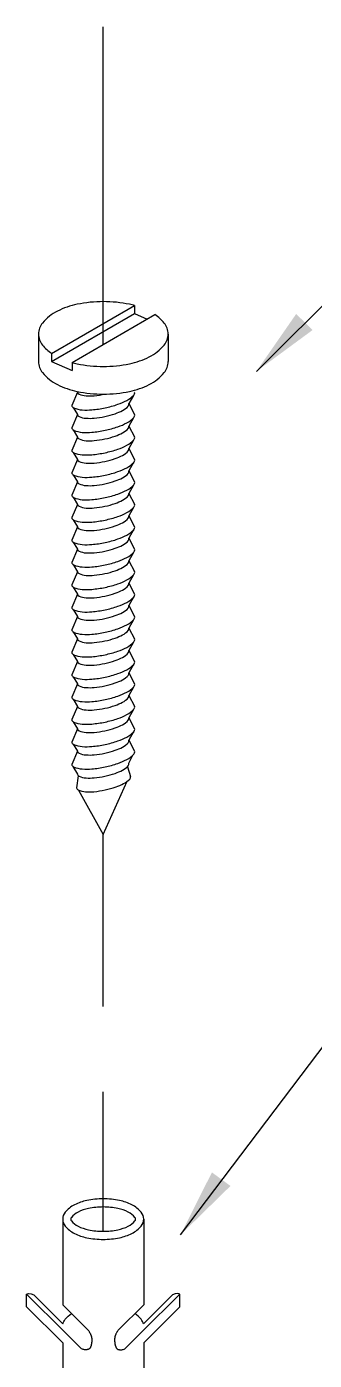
# Model space of a CAD drawing. Header units: millimetres. Extents: x -6476.3 to -6460.6, y -4783.2 to -4766.7.
# Drawn here: x -6466.528 to -6465.777, y -4770.271 to -4766.787 of the extents above; entities that cross this region are included whole.
import ezdxf

# ---------------------------------------------------------------- set-up
doc = ezdxf.new("R2010")
doc.units = ezdxf.units.MM
doc.header["$LTSCALE"] = 10
doc.linetypes.add('DASHDOT', pattern=[1, 0.5, -0.25, 0, -0.25])
doc.layers.add('Termotécnica', color=7, linetype='Continuous')

msp = doc.modelspace()

# ---------------------------------------------------------------- linework, layer by layer
at = {"layer": 'Termotécnica', "color": 1, "linetype": 'DASHDOT'}
for p, q in [((-6466.3286, -4767.6172), (-6466.3286, -4766.7866)), ((-6466.3286, -4769.3465), (-6466.3286, -4768.8964)), ((-6466.3286, -4769.9341), (-6466.3286, -4769.5691))]:
    msp.add_line(p, q, dxfattribs=at)
at = {"layer": 'Termotécnica', "color": 2}
for p, q in [((-6465.9281, -4767.6873), (-6465.2592, -4767.0225)), ((-6466.463, -4767.6404), (-6466.2461, -4767.5152)), ((-6466.463, -4767.6614), (-6466.2461, -4767.5361)), ((-6466.4098, -4767.6641), (-6466.193, -4767.5389)), ((-6466.2461, -4767.5152), (-6466.2461, -4767.5361)), ((-6466.2461, -4767.5361), (-6466.2134, -4767.5507)), ((-6466.4973, -4767.5896), (-6466.4973, -4767.6618)), ((-6466.1586, -4767.5896), (-6466.1586, -4767.6618)), ((-6466.463, -4767.6404), (-6466.463, -4767.6614)), ((-6466.463, -4767.6614), (-6466.4098, -4767.685)), ((-6466.4098, -4767.6641), (-6466.4098, -4767.685)), ((-6466.3957, -4767.7414), (-6466.4106, -4767.7762)), ((-6466.249, -4767.7498), (-6466.2609, -4767.7715)), ((-6466.4068, -4767.7817), (-6466.3957, -4767.8001)), ((-6466.2609, -4767.7715), (-6466.2461, -4767.7999)), ((-6466.3957, -4767.8001), (-6466.4106, -4767.8348)), ((-6466.249, -4767.8084), (-6466.2609, -4767.8301)), ((-6466.3957, -4767.8587), (-6466.4106, -4767.8935)), ((-6466.4068, -4767.8403), (-6466.3957, -4767.8587)), ((-6466.2609, -4767.8301), (-6466.2461, -4767.8585)), ((-6466.249, -4767.8671), (-6466.2609, -4767.8887)), ((-6466.2609, -4767.8887), (-6466.2461, -4767.9172)), ((-6466.3957, -4767.9173), (-6466.4106, -4767.9521)), ((-6466.4068, -4767.8989), (-6466.3957, -4767.9173)), ((-6466.249, -4767.9257), (-6466.2609, -4767.9474)), ((-6466.4068, -4767.9576), (-6466.3957, -4767.976)), ((-6466.2609, -4767.9474), (-6466.2461, -4767.9758)), ((-6466.3957, -4767.976), (-6466.4106, -4768.0107)), ((-6466.249, -4767.9843), (-6466.2609, -4768.006)), ((-6466.3957, -4768.0346), (-6466.4106, -4768.0694)), ((-6466.4068, -4768.0162), (-6466.3957, -4768.0346)), ((-6466.2609, -4768.006), (-6466.2461, -4768.0344)), ((-6466.249, -4768.043), (-6466.2609, -4768.0646)), ((-6466.2609, -4768.0646), (-6466.2461, -4768.0931)), ((-6466.3957, -4768.0933), (-6466.4106, -4768.128)), ((-6466.4068, -4768.0748), (-6466.3957, -4768.0933)), ((-6466.249, -4768.1016), (-6466.2609, -4768.1233)), ((-6466.4068, -4768.1335), (-6466.3957, -4768.1519)), ((-6466.2609, -4768.1233), (-6466.2461, -4768.1517)), ((-6466.3957, -4768.1519), (-6466.4106, -4768.1867)), ((-6466.249, -4768.1603), (-6466.2609, -4768.1819)), ((-6466.4068, -4768.1921), (-6466.3957, -4768.2105)), ((-6466.2609, -4768.1819), (-6466.2461, -4768.2104)), ((-6466.3957, -4768.2105), (-6466.4106, -4768.2453)), ((-6466.249, -4768.2189), (-6466.2609, -4768.2406)), ((-6466.2609, -4768.2406), (-6466.2461, -4768.269)), ((-6466.3957, -4768.2692), (-6466.4106, -4768.3039)), ((-6466.4068, -4768.2508), (-6466.3957, -4768.2692)), ((-6466.249, -4768.2775), (-6466.2609, -4768.2992)), ((-6466.4068, -4768.3094), (-6466.3957, -4768.3278)), ((-6466.2609, -4768.2992), (-6466.2461, -4768.3276)), ((-6466.1262, -4769.9432), (-6464.8867, -4768.304)), ((-6466.3957, -4768.3278), (-6466.4106, -4768.3626)), ((-6466.249, -4768.3362), (-6466.2609, -4768.3578)), ((-6466.4068, -4768.368), (-6466.3957, -4768.3864)), ((-6466.2609, -4768.3578), (-6466.2461, -4768.3863)), ((-6466.3957, -4768.3864), (-6466.4106, -4768.4212)), ((-6466.249, -4768.3948), (-6466.2609, -4768.4165)), ((-6466.2609, -4768.4165), (-6466.2461, -4768.4449)), ((-6466.3957, -4768.4451), (-6466.4106, -4768.4798)), ((-6466.4068, -4768.4267), (-6466.3957, -4768.4451)), ((-6466.4068, -4768.4853), (-6466.3957, -4768.5037)), ((-6466.249, -4768.4534), (-6466.2609, -4768.4751)), ((-6466.2609, -4768.4751), (-6466.2461, -4768.5035)), ((-6466.3957, -4768.5037), (-6466.4106, -4768.5385)), ((-6466.249, -4768.5121), (-6466.2609, -4768.5337)), ((-6466.4068, -4768.5439), (-6466.3957, -4768.5624)), ((-6466.2609, -4768.5337), (-6466.2461, -4768.5622)), ((-6466.3957, -4768.5624), (-6466.4106, -4768.5971)), ((-6466.249, -4768.5707), (-6466.2609, -4768.5924)), ((-6466.2609, -4768.5924), (-6466.2461, -4768.6208)), ((-6466.3957, -4768.621), (-6466.4106, -4768.6558)), ((-6466.4068, -4768.6026), (-6466.3957, -4768.621)), ((-6466.4068, -4768.6612), (-6466.3957, -4768.6796)), ((-6466.249, -4768.6293), (-6466.2609, -4768.651)), ((-6466.2609, -4768.651), (-6466.2461, -4768.6795)), ((-6466.3957, -4768.6796), (-6466.4106, -4768.7144)), ((-6466.2609, -4768.7112), (-6466.2511, -4768.6901)), ((-6466.4078, -4768.7192), (-6466.3957, -4768.7398)), ((-6466.2651, -4768.72), (-6466.2572, -4768.7456)), ((-6466.3933, -4768.7438), (-6466.398, -4768.7755)), ((-6466.3283, -4768.8969), (-6466.2655, -4768.7582)), ((-6466.3931, -4768.7811), (-6466.3283, -4768.8969)), ((-6466.4342, -4769.9021), (-6466.4342, -4770.1256)), ((-6466.2225, -4769.9021), (-6466.2225, -4770.1256)), ((-6466.4285, -4770.1978), (-6466.5283, -4770.098)), ((-6466.5283, -4770.1312), (-6466.5283, -4770.098)), ((-6466.4336, -4770.176), (-6466.5093, -4770.1003)), ((-6466.4342, -4770.1256), (-6466.3676, -4770.1921)), ((-6466.2225, -4770.1256), (-6466.289, -4770.1921)), ((-6466.2281, -4770.1978), (-6466.1284, -4770.098)), ((-6466.2231, -4770.176), (-6466.1473, -4770.1003)), ((-6466.1284, -4770.1312), (-6466.1284, -4770.098)), ((-6466.4342, -4770.2254), (-6466.5283, -4770.1312)), ((-6466.2225, -4770.2254), (-6466.1284, -4770.1312)), ((-6466.4342, -4770.2254), (-6466.4342, -4770.2919)), ((-6466.4285, -4770.1978), (-6466.3852, -4770.2411)), ((-6466.2281, -4770.1978), (-6466.2714, -4770.2411)), ((-6466.2225, -4770.2254), (-6466.2225, -4770.2919))]:
    msp.add_line(p, q, dxfattribs=at)
for points in [[(-6466.2461, -4767.5152, 0.016409), (-6466.2595, -4767.512, 0.051099), (-6466.328, -4767.505, 0.051099), (-6466.3965, -4767.512, 0.064948), (-6466.4477, -4767.5298, 0.104203), (-6466.487, -4767.561, 0.174705), (-6466.4973, -4767.5896, 0.174705), (-6466.487, -4767.6183, 0.06738), (-6466.463, -4767.6404, 0.064948)], [(-6466.1586, -4767.5896, 0.174705), (-6466.169, -4767.561, 0.06738), (-6466.193, -4767.5389, 0.064948)], [(-6466.4098, -4767.6641, 0.016409), (-6466.3965, -4767.6673, 0.051099), (-6466.328, -4767.6743, 0.051099), (-6466.2595, -4767.6673, 0.064948), (-6466.2082, -4767.6495, 0.104203), (-6466.169, -4767.6183, 0.174705), (-6466.1586, -4767.5896, 0.174705)], [(-6466.4973, -4767.6618, 0.174705), (-6466.487, -4767.6905, 0.104203), (-6466.4477, -4767.7217, 0.064948), (-6466.3965, -4767.7395, 0.051099), (-6466.328, -4767.7465, 0.051099), (-6466.2595, -4767.7395, 0.064948), (-6466.2082, -4767.7217, 0.104203), (-6466.169, -4767.6905, 0.174705), (-6466.1586, -4767.6618, 0.174705)], [(-6466.4336, -4770.176, -0.122515), (-6466.4277, -4770.1638, -0.074458), (-6466.4109, -4770.1488, -0.064948)], [(-6466.2231, -4770.176, 0.122515), (-6466.2289, -4770.1638, 0.074458), (-6466.2457, -4770.1488, 0.064948)]]:
    msp.add_lwpolyline(points, format="xyb", dxfattribs=at)
at = {"layer": 'Termotécnica', "color": 1}
for points in [[(-6466.4106, -4767.7762, 0.24548), (-6466.4055, -4767.7825, 0.082009), (-6466.383, -4767.7879, 0.04047), (-6466.3576, -4767.7876, 0.029714), (-6466.3233, -4767.7824, 0.029714), (-6466.29, -4767.7733, 0.04047), (-6466.2666, -4767.7631, 0.082009), (-6466.2483, -4767.7491, 0.24548), (-6466.2461, -4767.7413, 0.24548)], [(-6466.3957, -4767.7414, 0.24548), (-6466.3914, -4767.7466, 0.082009), (-6466.373, -4767.751, 0.04047), (-6466.3522, -4767.7508, 0.029714), (-6466.3242, -4767.7465, 0.000336), (-6466.3239, -4767.7465, 0.04047)], [(-6466.3957, -4767.8001, 0.24548), (-6466.3914, -4767.8052, 0.082009), (-6466.373, -4767.8096, 0.04047), (-6466.3522, -4767.8094, 0.029714), (-6466.3242, -4767.8052, 0.029714), (-6466.2968, -4767.7977, 0.04047), (-6466.2777, -4767.7894, 0.082009), (-6466.2627, -4767.7779, 0.24548), (-6466.2609, -4767.7715, 0.24548)], [(-6466.4106, -4767.8348, 0.24548), (-6466.4055, -4767.8411, 0.082009), (-6466.383, -4767.8465, 0.04047), (-6466.3576, -4767.8462, 0.029714), (-6466.3233, -4767.8411, 0.029714), (-6466.29, -4767.8319, 0.04047), (-6466.2666, -4767.8218, 0.082009), (-6466.2483, -4767.8077, 0.24548), (-6466.2461, -4767.7999, 0.24548)], [(-6466.4106, -4767.8935, 0.24548), (-6466.4055, -4767.8997, 0.082009), (-6466.383, -4767.9051, 0.04047), (-6466.3576, -4767.9049, 0.029714), (-6466.3233, -4767.8997, 0.029714), (-6466.29, -4767.8905, 0.04047), (-6466.2666, -4767.8804, 0.082009), (-6466.2483, -4767.8664, 0.24548), (-6466.2461, -4767.8585, 0.24548)], [(-6466.3957, -4767.8587, 0.24548), (-6466.3914, -4767.8638, 0.082009), (-6466.373, -4767.8683, 0.04047), (-6466.3522, -4767.8681, 0.029714), (-6466.3242, -4767.8638, 0.029714), (-6466.2968, -4767.8563, 0.04047), (-6466.2777, -4767.848, 0.082009), (-6466.2627, -4767.8365, 0.24548), (-6466.2609, -4767.8301, 0.24548)], [(-6466.3957, -4767.9173, 0.24548), (-6466.3914, -4767.9225, 0.082009), (-6466.373, -4767.9269, 0.04047), (-6466.3522, -4767.9267, 0.029714), (-6466.3242, -4767.9225, 0.029714), (-6466.2968, -4767.9149, 0.04047), (-6466.2777, -4767.9067, 0.082009), (-6466.2627, -4767.8951, 0.24548), (-6466.2609, -4767.8887, 0.24548)], [(-6466.4106, -4767.9521, 0.24548), (-6466.4055, -4767.9584, 0.082009), (-6466.383, -4767.9638, 0.04047), (-6466.3576, -4767.9635, 0.029714), (-6466.3233, -4767.9584, 0.029714), (-6466.29, -4767.9492, 0.04047), (-6466.2666, -4767.9391, 0.082009), (-6466.2483, -4767.925, 0.24548), (-6466.2461, -4767.9172, 0.24548)], [(-6466.3957, -4767.976, 0.24548), (-6466.3914, -4767.9811, 0.082009), (-6466.373, -4767.9855, 0.04047), (-6466.3522, -4767.9853, 0.029714), (-6466.3242, -4767.9811, 0.029714), (-6466.2968, -4767.9736, 0.04047), (-6466.2777, -4767.9653, 0.082009), (-6466.2627, -4767.9538, 0.24548), (-6466.2609, -4767.9474, 0.24548)], [(-6466.4106, -4768.0107, 0.24548), (-6466.4055, -4768.017, 0.082009), (-6466.383, -4768.0224, 0.04047), (-6466.3576, -4768.0222, 0.029714), (-6466.3233, -4768.017, 0.029714), (-6466.29, -4768.0078, 0.04047), (-6466.2666, -4767.9977, 0.082009), (-6466.2483, -4767.9836, 0.24548), (-6466.2461, -4767.9758, 0.24548)], [(-6466.4106, -4768.0694, 0.24548), (-6466.4055, -4768.0757, 0.082009), (-6466.383, -4768.081, 0.04047), (-6466.3576, -4768.0808, 0.029714), (-6466.3233, -4768.0756, 0.029714), (-6466.29, -4768.0664, 0.04047), (-6466.2666, -4768.0563, 0.082009), (-6466.2483, -4768.0423, 0.24548), (-6466.2461, -4768.0344, 0.24548)], [(-6466.3957, -4768.0346, 0.24548), (-6466.3914, -4768.0398, 0.082009), (-6466.373, -4768.0442, 0.04047), (-6466.3522, -4768.044, 0.029714), (-6466.3242, -4768.0397, 0.029714), (-6466.2968, -4768.0322, 0.04047), (-6466.2777, -4768.0239, 0.082009), (-6466.2627, -4768.0124, 0.24548), (-6466.2609, -4768.006, 0.24548)], [(-6466.3957, -4768.0933, 0.24548), (-6466.3914, -4768.0984, 0.082009), (-6466.373, -4768.1028, 0.04047), (-6466.3522, -4768.1026, 0.029714), (-6466.3242, -4768.0984, 0.029714), (-6466.2968, -4768.0908, 0.04047), (-6466.2777, -4768.0826, 0.082009), (-6466.2627, -4768.0711, 0.24548), (-6466.2609, -4768.0646, 0.24548)], [(-6466.4106, -4768.128, 0.24548), (-6466.4055, -4768.1343, 0.082009), (-6466.383, -4768.1397, 0.04047), (-6466.3576, -4768.1394, 0.029714), (-6466.3233, -4768.1343, 0.029714), (-6466.29, -4768.1251, 0.04047), (-6466.2666, -4768.115, 0.082009), (-6466.2483, -4768.1009, 0.24548), (-6466.2461, -4768.0931, 0.24548)], [(-6466.3957, -4768.1519, 0.24548), (-6466.3914, -4768.157, 0.082009), (-6466.373, -4768.1614, 0.04047), (-6466.3522, -4768.1612, 0.029714), (-6466.3242, -4768.157, 0.029714), (-6466.2968, -4768.1495, 0.04047), (-6466.2777, -4768.1412, 0.082009), (-6466.2627, -4768.1297, 0.24548), (-6466.2609, -4768.1233, 0.24548)], [(-6466.4106, -4768.1867, 0.24548), (-6466.4055, -4768.1929, 0.082009), (-6466.383, -4768.1983, 0.04047), (-6466.3576, -4768.1981, 0.029714), (-6466.3233, -4768.1929, 0.029714), (-6466.29, -4768.1837, 0.04047), (-6466.2666, -4768.1736, 0.082009), (-6466.2483, -4768.1596, 0.24548), (-6466.2461, -4768.1517, 0.24548)], [(-6466.3957, -4768.2105, 0.24548), (-6466.3914, -4768.2157, 0.082009), (-6466.373, -4768.2201, 0.04047), (-6466.3522, -4768.2199, 0.029714), (-6466.3242, -4768.2156, 0.029714), (-6466.2968, -4768.2081, 0.04047), (-6466.2777, -4768.1998, 0.082009), (-6466.2627, -4768.1883, 0.24548), (-6466.2609, -4768.1819, 0.24548)], [(-6466.4106, -4768.2453, 0.24548), (-6466.4055, -4768.2516, 0.082009), (-6466.383, -4768.2569, 0.04047), (-6466.3576, -4768.2567, 0.029714), (-6466.3233, -4768.2515, 0.029714), (-6466.29, -4768.2424, 0.04047), (-6466.2666, -4768.2322, 0.082009), (-6466.2483, -4768.2182, 0.24548), (-6466.2461, -4768.2104, 0.24548)], [(-6466.3957, -4768.2692, 0.24548), (-6466.3914, -4768.2743, 0.082009), (-6466.373, -4768.2787, 0.04047), (-6466.3522, -4768.2785, 0.029714), (-6466.3242, -4768.2743, 0.029714), (-6466.2968, -4768.2668, 0.04047), (-6466.2777, -4768.2585, 0.082009), (-6466.2627, -4768.247, 0.24548), (-6466.2609, -4768.2406, 0.24548)], [(-6466.4106, -4768.3039, 0.24548), (-6466.4055, -4768.3102, 0.082009), (-6466.383, -4768.3156, 0.04047), (-6466.3576, -4768.3153, 0.029714), (-6466.3233, -4768.3102, 0.029714), (-6466.29, -4768.301, 0.04047), (-6466.2666, -4768.2909, 0.082009), (-6466.2483, -4768.2768, 0.24548), (-6466.2461, -4768.269, 0.24548)], [(-6466.3957, -4768.3278, 0.24548), (-6466.3914, -4768.3329, 0.082009), (-6466.373, -4768.3373, 0.04047), (-6466.3522, -4768.3371, 0.029714), (-6466.3242, -4768.3329, 0.029714), (-6466.2968, -4768.3254, 0.04047), (-6466.2777, -4768.3171, 0.082009), (-6466.2627, -4768.3056, 0.24548), (-6466.2609, -4768.2992, 0.24548)], [(-6466.4106, -4768.3626, 0.24548), (-6466.4055, -4768.3688, 0.082009), (-6466.383, -4768.3742, 0.04047), (-6466.3576, -4768.374, 0.029714), (-6466.3233, -4768.3688, 0.029714), (-6466.29, -4768.3596, 0.04047), (-6466.2666, -4768.3495, 0.082009), (-6466.2483, -4768.3355, 0.24548), (-6466.2461, -4768.3276, 0.24548)], [(-6466.3957, -4768.3864, 0.24548), (-6466.3914, -4768.3916, 0.082009), (-6466.373, -4768.396, 0.04047), (-6466.3522, -4768.3958, 0.029714), (-6466.3242, -4768.3916, 0.029714), (-6466.2968, -4768.384, 0.04047), (-6466.2777, -4768.3758, 0.082009), (-6466.2627, -4768.3642, 0.24548), (-6466.2609, -4768.3578, 0.24548)], [(-6466.4106, -4768.4212, 0.24548), (-6466.4055, -4768.4275, 0.082009), (-6466.383, -4768.4329, 0.04047), (-6466.3576, -4768.4326, 0.029714), (-6466.3233, -4768.4275, 0.029714), (-6466.29, -4768.4183, 0.04047), (-6466.2666, -4768.4082, 0.082009), (-6466.2483, -4768.3941, 0.24548), (-6466.2461, -4768.3863, 0.24548)], [(-6466.3957, -4768.4451, 0.24548), (-6466.3914, -4768.4502, 0.082009), (-6466.373, -4768.4546, 0.04047), (-6466.3522, -4768.4544, 0.029714), (-6466.3242, -4768.4502, 0.029714), (-6466.2968, -4768.4427, 0.04047), (-6466.2777, -4768.4344, 0.082009), (-6466.2627, -4768.4229, 0.24548), (-6466.2609, -4768.4165, 0.24548)], [(-6466.4106, -4768.4798, 0.24548), (-6466.4055, -4768.4861, 0.082009), (-6466.383, -4768.4915, 0.04047), (-6466.3576, -4768.4913, 0.029714), (-6466.3233, -4768.4861, 0.029714), (-6466.29, -4768.4769, 0.04047), (-6466.2666, -4768.4668, 0.082009), (-6466.2483, -4768.4527, 0.24548), (-6466.2461, -4768.4449, 0.24548)], [(-6466.3957, -4768.5037, 0.24548), (-6466.3914, -4768.5089, 0.082009), (-6466.373, -4768.5133, 0.04047), (-6466.3522, -4768.5131, 0.029714), (-6466.3242, -4768.5088, 0.029714), (-6466.2968, -4768.5013, 0.04047), (-6466.2777, -4768.493, 0.082009), (-6466.2627, -4768.4815, 0.24548), (-6466.2609, -4768.4751, 0.24548)], [(-6466.4106, -4768.5385, 0.24548), (-6466.4055, -4768.5448, 0.082009), (-6466.383, -4768.5501, 0.04047), (-6466.3576, -4768.5499, 0.029714), (-6466.3233, -4768.5447, 0.029714), (-6466.29, -4768.5355, 0.04047), (-6466.2666, -4768.5254, 0.082009), (-6466.2483, -4768.5114, 0.24548), (-6466.2461, -4768.5035, 0.24548)], [(-6466.3957, -4768.5624, 0.24548), (-6466.3914, -4768.5675, 0.082009), (-6466.373, -4768.5719, 0.04047), (-6466.3522, -4768.5717, 0.029714), (-6466.3242, -4768.5675, 0.029714), (-6466.2968, -4768.5599, 0.04047), (-6466.2777, -4768.5517, 0.082009), (-6466.2627, -4768.5402, 0.24548), (-6466.2609, -4768.5337, 0.24548)], [(-6466.4106, -4768.5971, 0.24548), (-6466.4055, -4768.6034, 0.082009), (-6466.383, -4768.6088, 0.04047), (-6466.3576, -4768.6085, 0.029714), (-6466.3233, -4768.6034, 0.029714), (-6466.29, -4768.5942, 0.04047), (-6466.2666, -4768.5841, 0.082009), (-6466.2483, -4768.57, 0.24548), (-6466.2461, -4768.5622, 0.24548)], [(-6466.3957, -4768.621, 0.24548), (-6466.3914, -4768.6261, 0.082009), (-6466.373, -4768.6305, 0.04047), (-6466.3522, -4768.6303, 0.029714), (-6466.3242, -4768.6261, 0.029714), (-6466.2968, -4768.6186, 0.04047), (-6466.2777, -4768.6103, 0.082009), (-6466.2627, -4768.5988, 0.24548), (-6466.2609, -4768.5924, 0.24548)], [(-6466.4106, -4768.6558, 0.24548), (-6466.4055, -4768.662, 0.082009), (-6466.383, -4768.6674, 0.04047), (-6466.3576, -4768.6672, 0.029714), (-6466.3233, -4768.662, 0.029714), (-6466.29, -4768.6528, 0.04047), (-6466.2666, -4768.6427, 0.082009), (-6466.2483, -4768.6287, 0.24548), (-6466.2461, -4768.6208, 0.24548)], [(-6466.3957, -4768.6796, 0.24548), (-6466.3914, -4768.6848, 0.082009), (-6466.373, -4768.6892, 0.04047), (-6466.3522, -4768.689, 0.029714), (-6466.3242, -4768.6847, 0.029714), (-6466.2968, -4768.6772, 0.04047), (-6466.2777, -4768.6689, 0.082009), (-6466.2627, -4768.6574, 0.24548), (-6466.2609, -4768.651, 0.24548)], [(-6466.4106, -4768.7144, 0.24548), (-6466.4055, -4768.7207, 0.082009), (-6466.383, -4768.726, 0.04047), (-6466.3576, -4768.7258, 0.029714), (-6466.3233, -4768.7206, 0.029714), (-6466.29, -4768.7115, 0.04047), (-6466.2666, -4768.7013, 0.082009), (-6466.2483, -4768.6873, 0.24548), (-6466.2461, -4768.6795, 0.24548)], [(-6466.3957, -4768.7398, 0.24548), (-6466.3914, -4768.745, 0.082009), (-6466.373, -4768.7494, 0.04047), (-6466.3522, -4768.7492, 0.029714), (-6466.3242, -4768.7449, 0.029714), (-6466.2968, -4768.7374, 0.04047), (-6466.2777, -4768.7291, 0.082009), (-6466.2627, -4768.7176, 0.24548), (-6466.2609, -4768.7112, 0.24548)], [(-6466.398, -4768.7755, 0.24548), (-6466.3936, -4768.7809, 0.082009), (-6466.3743, -4768.7855, 0.04047), (-6466.3526, -4768.7853, 0.029714), (-6466.3233, -4768.7808, 0.029714), (-6466.2948, -4768.773, 0.04047), (-6466.2748, -4768.7643, 0.082009), (-6466.2591, -4768.7523, 0.24548), (-6466.2572, -4768.7456, 0.24548)]]:
    msp.add_lwpolyline(points, format="xyb", dxfattribs=at)
at = {"layer": 'Termotécnica', "color": 2}
for points in [[(-6466.2225, -4769.9021, 0.174705), (-6466.2289, -4769.8842, 0.104203), (-6466.2535, -4769.8647, 0.064948), (-6466.2855, -4769.8536, 0.051099), (-6466.3283, -4769.8492, 0.051099), (-6466.3711, -4769.8536, 0.064948), (-6466.4032, -4769.8647, 0.104203), (-6466.4277, -4769.8842, 0.174705), (-6466.4342, -4769.9021, 0.174705), (-6466.4277, -4769.9201, 0.104203), (-6466.4032, -4769.9396, 0.064948), (-6466.3711, -4769.9507, 0.051099), (-6466.3283, -4769.9551, 0.051099), (-6466.2855, -4769.9507, 0.064948), (-6466.2535, -4769.9396, 0.104203), (-6466.2289, -4769.9201, 0.174705)], [(-6466.2436, -4769.9021, 0.174705), (-6466.2452, -4769.8977, 0.104203), (-6466.2629, -4769.8836, 0.064948), (-6466.2898, -4769.8743, 0.051099), (-6466.3283, -4769.8704, 0.051099), (-6466.3668, -4769.8743, 0.064948), (-6466.3937, -4769.8836, 0.104203), (-6466.4114, -4769.8977, 0.174705), (-6466.413, -4769.9021, 0.174705), (-6466.4114, -4769.9066, 0.104203), (-6466.3937, -4769.9206, 0.064948), (-6466.3668, -4769.9299, 0.051099), (-6466.3283, -4769.9339, 0.051099), (-6466.2898, -4769.9299, 0.064948), (-6466.2629, -4769.9206, 0.104203), (-6466.2452, -4769.9066, 0.174705)]]:
    msp.add_lwpolyline(points, format="xyb", close=True, dxfattribs=at)
for points in [[(-6466.5283, -4770.098), (-6466.5235, -4770.0961), (-6466.5163, -4770.0969), (-6466.5093, -4770.1003)], [(-6466.1284, -4770.098), (-6466.1332, -4770.0961), (-6466.1404, -4770.0969), (-6466.1473, -4770.1003)], [(-6466.3676, -4770.1921), (-6466.3662, -4770.1942), (-6466.365, -4770.1961), (-6466.364, -4770.1979), (-6466.3631, -4770.1994), (-6466.3624, -4770.2009), (-6466.3617, -4770.2021), (-6466.3612, -4770.2033), (-6466.3607, -4770.2044), (-6466.3603, -4770.2053), (-6466.3599, -4770.2063), (-6466.3596, -4770.2071), (-6466.3594, -4770.2079), (-6466.3591, -4770.2087), (-6466.3589, -4770.2095), (-6466.3588, -4770.2103), (-6466.3586, -4770.2111), (-6466.3585, -4770.212), (-6466.3583, -4770.2128), (-6466.3582, -4770.2137), (-6466.3581, -4770.2146), (-6466.3581, -4770.2156), (-6466.358, -4770.2165), (-6466.358, -4770.2175), (-6466.358, -4770.2185), (-6466.3581, -4770.2195), (-6466.3581, -4770.2205), (-6466.3582, -4770.2215), (-6466.3583, -4770.2225), (-6466.3584, -4770.2235), (-6466.3586, -4770.2245), (-6466.3587, -4770.2255), (-6466.3589, -4770.2265), (-6466.359, -4770.2275), (-6466.3592, -4770.2284), (-6466.3593, -4770.2294), (-6466.3595, -4770.2303), (-6466.3597, -4770.2311), (-6466.3599, -4770.232), (-6466.3601, -4770.2329), (-6466.3603, -4770.2337), (-6466.3606, -4770.2345), (-6466.3609, -4770.2353), (-6466.3612, -4770.2361), (-6466.3615, -4770.2368), (-6466.3619, -4770.2375), (-6466.3623, -4770.2381), (-6466.3627, -4770.2388), (-6466.3631, -4770.2393), (-6466.3635, -4770.2399), (-6466.3639, -4770.2403), (-6466.3644, -4770.2408), (-6466.3649, -4770.2411), (-6466.3654, -4770.2415), (-6466.3659, -4770.2418), (-6466.3664, -4770.2421), (-6466.3669, -4770.2423), (-6466.3674, -4770.2425), (-6466.368, -4770.2427), (-6466.3686, -4770.2429), (-6466.3692, -4770.243), (-6466.3699, -4770.2431), (-6466.3706, -4770.2432), (-6466.3714, -4770.2433), (-6466.3723, -4770.2434), (-6466.3733, -4770.2435), (-6466.3744, -4770.2435), (-6466.3757, -4770.2435), (-6466.3771, -4770.2434), (-6466.3788, -4770.2431), (-6466.3807, -4770.2426), (-6466.3828, -4770.242), (-6466.3852, -4770.2411)], [(-6466.289, -4770.1921), (-6466.2904, -4770.1942), (-6466.2916, -4770.1961), (-6466.2926, -4770.1979), (-6466.2935, -4770.1994), (-6466.2943, -4770.2009), (-6466.2949, -4770.2021), (-6466.2955, -4770.2033), (-6466.2959, -4770.2044), (-6466.2963, -4770.2053), (-6466.2967, -4770.2063), (-6466.297, -4770.2071), (-6466.2973, -4770.2079), (-6466.2975, -4770.2087), (-6466.2977, -4770.2095), (-6466.2979, -4770.2103), (-6466.298, -4770.2111), (-6466.2982, -4770.212), (-6466.2983, -4770.2128), (-6466.2984, -4770.2137), (-6466.2985, -4770.2146), (-6466.2986, -4770.2156), (-6466.2986, -4770.2165), (-6466.2986, -4770.2175), (-6466.2986, -4770.2185), (-6466.2986, -4770.2195), (-6466.2985, -4770.2205), (-6466.2984, -4770.2215), (-6466.2983, -4770.2225), (-6466.2982, -4770.2235), (-6466.298, -4770.2245), (-6466.2979, -4770.2255), (-6466.2978, -4770.2265), (-6466.2976, -4770.2275), (-6466.2975, -4770.2284), (-6466.2973, -4770.2294), (-6466.2971, -4770.2303), (-6466.2969, -4770.2311), (-6466.2967, -4770.232), (-6466.2965, -4770.2329), (-6466.2963, -4770.2337), (-6466.296, -4770.2345), (-6466.2957, -4770.2353), (-6466.2954, -4770.2361), (-6466.2951, -4770.2368), (-6466.2948, -4770.2375), (-6466.2944, -4770.2381), (-6466.294, -4770.2388), (-6466.2936, -4770.2393), (-6466.2931, -4770.2399), (-6466.2927, -4770.2403), (-6466.2922, -4770.2408), (-6466.2917, -4770.2411), (-6466.2913, -4770.2415), (-6466.2907, -4770.2418), (-6466.2902, -4770.2421), (-6466.2897, -4770.2423), (-6466.2892, -4770.2425), (-6466.2886, -4770.2427), (-6466.2881, -4770.2429), (-6466.2875, -4770.243), (-6466.2868, -4770.2431), (-6466.286, -4770.2432), (-6466.2852, -4770.2433), (-6466.2843, -4770.2434), (-6466.2833, -4770.2435), (-6466.2822, -4770.2435), (-6466.2809, -4770.2435), (-6466.2795, -4770.2434), (-6466.2778, -4770.2431), (-6466.276, -4770.2426), (-6466.2738, -4770.242), (-6466.2714, -4770.2411)]]:
    msp.add_lwpolyline(points, dxfattribs=at)
for points in [[(-6465.824, -4767.5372), (-6465.781, -4767.5791), (-6465.9281, -4767.6873)], [(-6466.0442, -4769.78), (-6465.9957, -4769.8154), (-6466.1262, -4769.9432)]]:
    msp.add_solid(points, dxfattribs=at)

doc.saveas('drawing.dxf')
